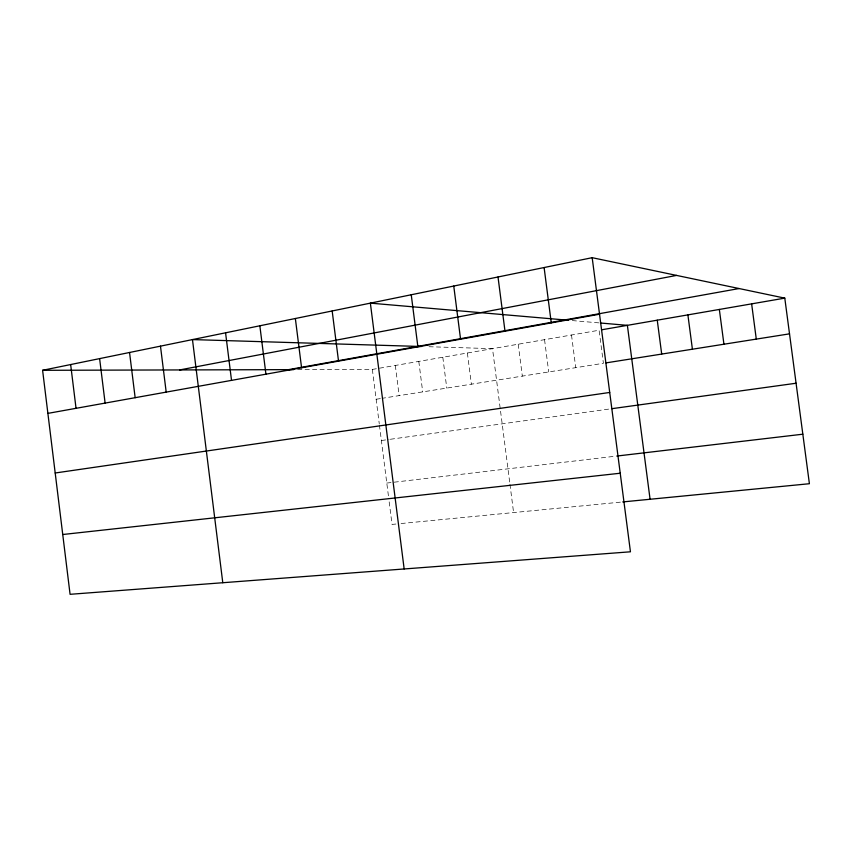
<?xml version="1.0" encoding="UTF-8"?>
<svg xmlns="http://www.w3.org/2000/svg" width="852" height="852" viewBox="0 0 852 852"><rect width="100%" height="100%" fill="white"/><g stroke="black" fill="none" stroke-linecap="round" stroke-linejoin="round"><path stroke-width="0.64" stroke-dasharray="4.26 3.19" d="M297.614 369.619L372.356 369.427L599.105 330.235L603.408 363.293L382.537 398.246M376.137 399.258L381.259 398.448M381.387 440.516L389.076 439.451M390.365 439.27L609.35 409.024M386.787 483.063L615.495 456.203M395.914 524.033L392.037 524.417L388.757 498.569M401.079 523.533L621.459 502.052M429.003 346.732L492.509 348.66L509.794 482.977M572.224 320.576L599.105 322.897M571.5 335.006L575.739 367.67M544.545 339.66L548.72 371.951M518.218 344.208L522.34 376.126M509.954 484.266L513.596 512.563M467.375 352.994L471.38 384.188M442.816 357.244L446.767 388.086M418.801 361.397L422.698 391.888M395.317 365.455L399.162 395.616M372.356 369.427L379.257 423.753M379.417 425.041L388.597 497.28"/><path stroke-width="1.28" d="M592.183 257.687L630.448 551.798L70.077 594.313L42.6 370.3L592.183 257.687L784.788 298.136L809.4 483.723L622.759 501.924M179.655 369.938L676.573 275.409M288.487 369.651L739.089 288.54M47.882 413.38L599.531 314.218M601.672 329.788L784.788 298.136M605.985 362.888L789.527 333.846M55.199 472.998L609.712 392.452M611.938 408.672L796.077 383.24M616.784 456.054L802.829 434.2M62.75 534.513L620.224 473.233M42.6 370.3L293.695 369.63M421.442 346.508L192.467 339.586L222.787 582.725M568.465 320.256L370.364 303.142L404.157 568.966M600.362 323.004L627.381 325.347L650.076 499.261M751.634 303.866L756.288 339.107M719.344 309.446L723.934 344.229M687.894 314.878L692.41 349.213M657.254 320.182L661.695 354.07M544.108 267.539L551.276 322.897M498.015 276.985L505.002 331.215M453.754 286.048L460.57 339.202M411.239 294.76L417.895 346.87M332.173 310.969L338.532 361.142M295.356 318.51L301.576 367.787M259.849 325.783L265.93 374.188M225.567 332.812L231.52 380.375M160.474 346.146L166.193 392.122M129.547 352.483L135.149 397.703M99.62 358.617L105.115 403.092M70.652 364.549L76.041 408.321"/></g></svg>
